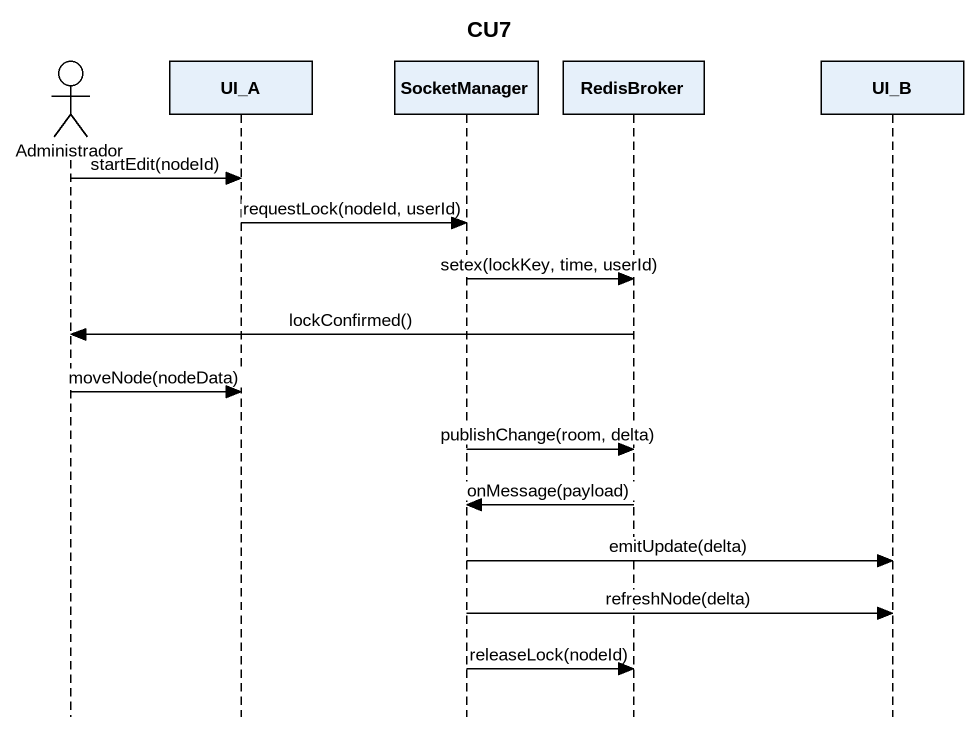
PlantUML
@startuml
title CU7
hide footbox
actor Administrador
participant UI_A
participant SocketManager
participant RedisBroker
participant UI_B

Administrador -> UI_A : startEdit(nodeId)
UI_A -> SocketManager : requestLock(nodeId, userId)
SocketManager -> RedisBroker : setex(lockKey, time, userId)
RedisBroker -> Administrador : lockConfirmed()
Administrador -> UI_A : moveNode(nodeData)
SocketManager -> RedisBroker : publishChange(room, delta)
RedisBroker -> SocketManager : onMessage(payload)
SocketManager -> UI_B : emitUpdate(delta)
SocketManager -> UI_B : refreshNode(delta)
SocketManager -> RedisBroker : releaseLock(nodeId)
@enduml
